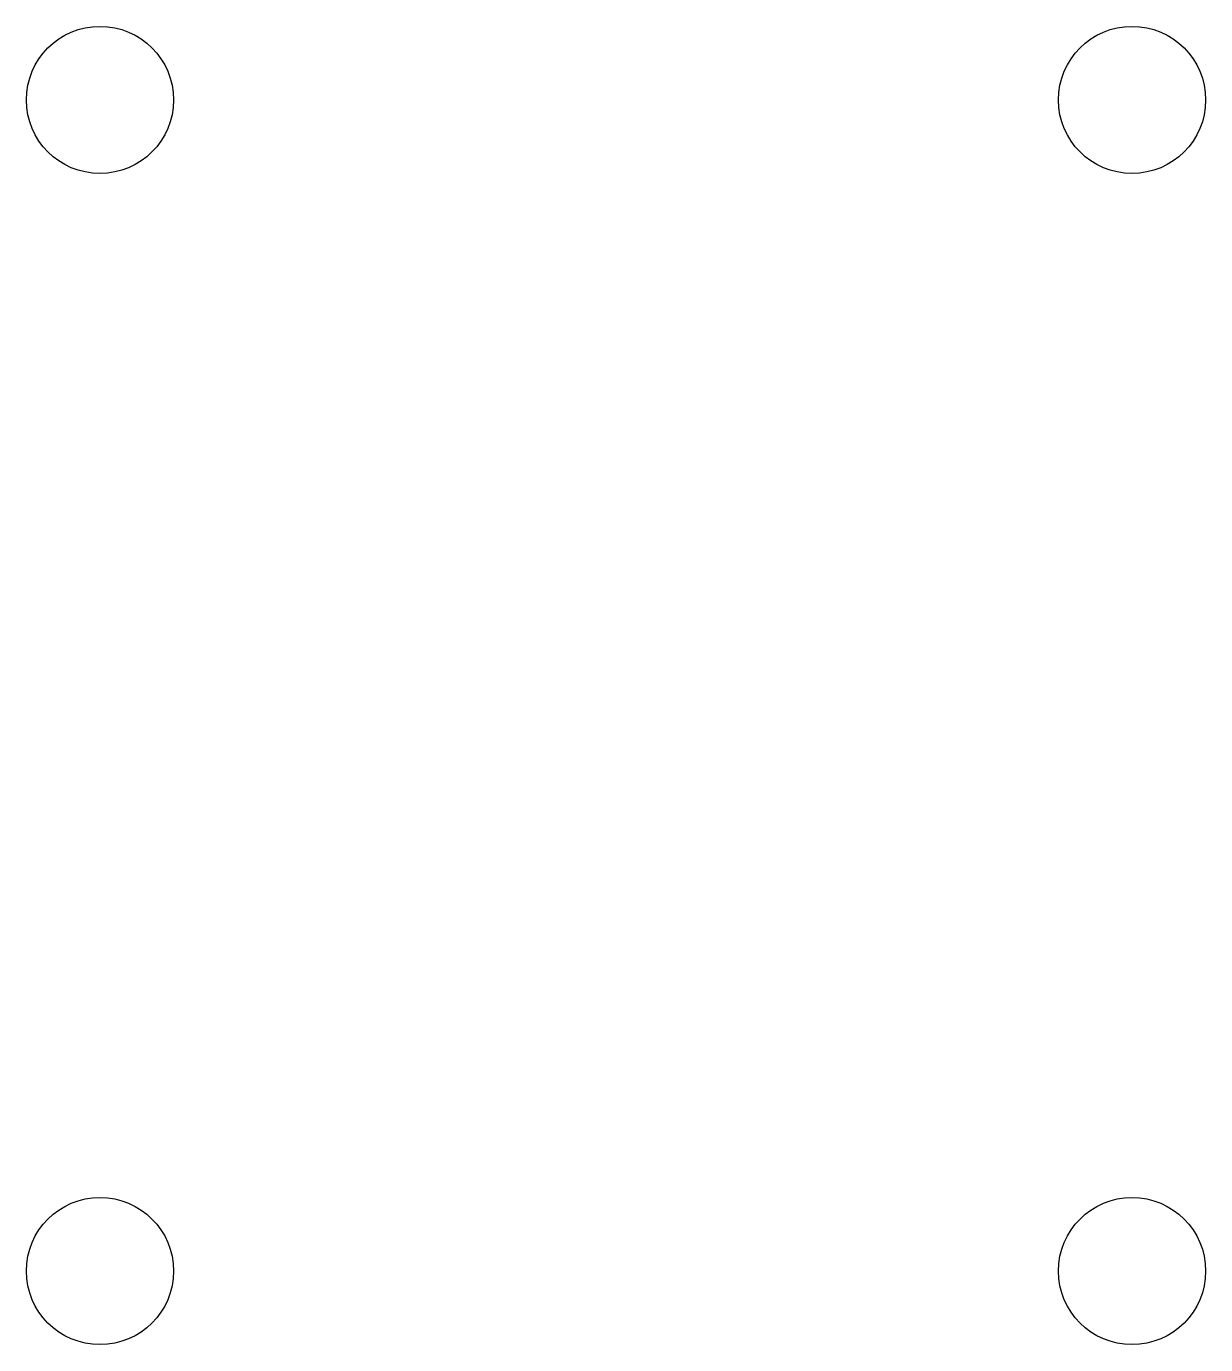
# Model space of a CAD drawing. Header units: inches. Extents: x 14.5 to 38.5, y -3.4 to 23.4.
import ezdxf

# ---------------------------------------------------------------- set-up
doc = ezdxf.new("R2010")
doc.units = ezdxf.units.IN
doc.header["$MEASUREMENT"] = 0

msp = doc.modelspace()

# ---------------------------------------------------------------- linework, layer by layer
for centre in [(15.96, 21.94, 2), (37, 21.94, 2), (15.96, -1.94, 2), (37, -1.94, 2)]:
    msp.add_circle(centre, 1.5)

doc.saveas('drawing.dxf')
